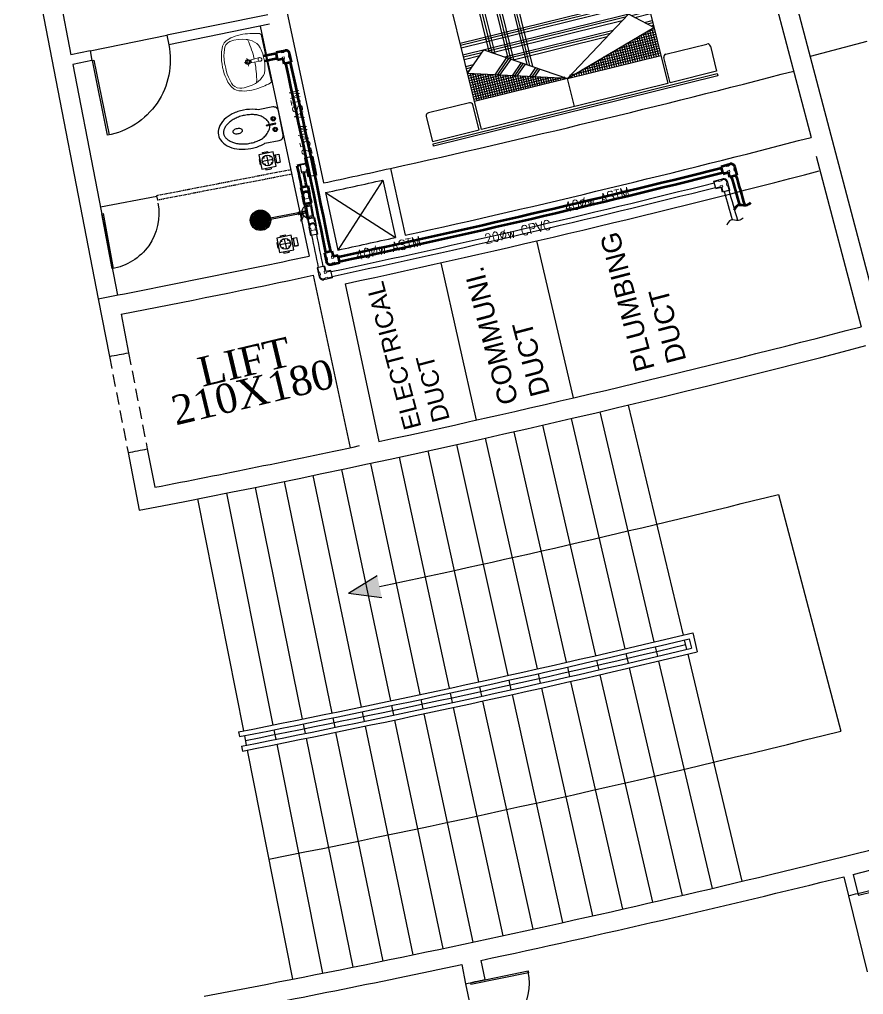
# Model space of a CAD drawing. Header units: metres. Extents: x 159409 to 239023, y 50504 to 95165.
# Drawn here: x 205505 to 206367, y 75786 to 76781 of the extents above; entities that cross this region are included whole.
import ezdxf

# ---------------------------------------------------------------- set-up
doc = ezdxf.new("R2010")
doc.units = ezdxf.units.M
doc.header["$MEASUREMENT"] = 0
doc.linetypes.add('DASHED', pattern=[0.1875, 0.125, -0.0625])
doc.linetypes.add('HIDDEN2', pattern=[0.1875, 0.125, -0.0625])
for name, color, linetype, lineweight in [('_Annotations', 1, 'Continuous', 25), ('RJ- D - TEXT', 7, 'Continuous', 20), ('RJ- DRA- FLOOR TRAP', 8, 'Continuous', 30), ('RJ- DRA-WASTE PIPE', 130, 'Continuous', 30), ('RJ- WS - SOLAR HW', 232, 'Continuous', 30), ('RJ- WS- COLD WATER', 152, 'Continuous', 30), ('RJ- WS- HOT WATER', 12, 'Continuous', 30), ('WS SLD RSHR', 121, 'Continuous', 25)]:
    doc.layers.add(name, color=color, linetype=linetype, lineweight=lineweight)
for name, color, linetype in [('A-FUR', 252, 'Continuous'), ('SANTEH', 7, 'Continuous'), ('TEXT', 3, 'Continuous')]:
    doc.layers.add(name, color=color, linetype=linetype)
doc.styles.add('DIM', font='times.ttf', dxfattribs={"height": 0.3})
doc.styles.add('RJ', font='romans.shx')
doc.styles.add('Standard 360', font='arial.ttf')

# ---------------------------------------------------------------- blocks, each defined once
blk = doc.blocks.new('TRTH')
at = {"color": 42, "ltscale": 8}
for p, q in [((-589.8393, -68.7593), (-589.8393, -67.9795)), ((-589.8193, -68.7593), (-589.8193, -67.9793)), ((-589.8393, -68.7593), (-589.8193, -68.7593)), ((-589.8393, -68.8593), (-589.0393, -68.8593))]:
    blk.add_line(p, q, dxfattribs=at)
blk.add_arc((-589.8193, -68.7593), 0.78, 0, 91.46928, dxfattribs=at)
blk = doc.blocks.new('A$C17E836C2')
for p, q in [((2.525, 2.075), (0.525, 2.075)), ((0.525, 2.075), (0.525, 2.05)), ((0.525, 0.05), (0.525, 2.05)), ((0.8, 0.818), (0.8, 2.05)), ((0.825, 0.802), (0.825, 2.05)), ((0.85, 2.05), (0.85, 0.785)), ((0.975, 0.705), (0.975, 2.05)), ((1, 0.689), (1, 2.05)), ((1.025, 2.05), (1.025, 0.673)), ((1.15, 0.592), (1.15, 2.05)), ((1.175, 0.576), (1.175, 2.05)), ((1.2, 2.05), (1.2, 0.56)), ((2.525, 2.05), (2.525, 2.075)), ((2.525, 2.05), (2.525, 0.05)), ((0.525, 1.95), (0.525, 1.925)), ((2.525, 1.975), (2.525, 1.95)), ((0.525, 0.975), (2.525, 0.975)), ((2.525, 0.95), (0.525, 0.95)), ((0.525, 0.925), (2.525, 0.925)), ((0.525, 0.85), (2.525, 0.85)), ((0.525, 0.65), (0.75, 0.85)), ((0.722, 0.825), (0.525, 0.825)), ((0.75, 0.85), (1.525, 0.35)), ((2.261, 0.825), (0.789, 0.825)), ((2.3, 0.85), (1.525, 0.35)), ((2.525, 0.65), (2.3, 0.85)), ((2.525, 0.825), (2.328, 0.825)), ((0.525, 0.8), (0.694, 0.8)), ((0.525, 0.8), (0.694, 0.8)), ((0.525, 0.725), (0.609, 0.725)), ((0.8, 0.568), (0.963, 0.713)), ((0.828, 0.8), (2.223, 0.8)), ((0.828, 0.8), (2.223, 0.8)), ((0.944, 0.725), (2.106, 0.725)), ((2.356, 0.8), (2.525, 0.8)), ((2.356, 0.8), (2.525, 0.8)), ((2.441, 0.725), (2.525, 0.725)), ((0.581, 0.7), (0.525, 0.7)), ((0.525, 0.675), (0.553, 0.675)), ((1.525, 0.35), (0.525, 0.65)), ((0.525, 0.625), (0.608, 0.625)), ((0.55, 0.642), (0.55, 0.35)), ((0.575, 0.635), (0.575, 0.35)), ((0.6, 0.627), (0.6, 0.35)), ((0.625, 0.62), (0.625, 0.35)), ((0.65, 0.612), (0.65, 0.35)), ((0.824, 0.56), (0.982, 0.7)), ((0.849, 0.553), (1.001, 0.688)), ((0.973, 0.516), (1.097, 0.626)), ((2.068, 0.7), (0.983, 0.7)), ((0.998, 0.508), (1.116, 0.614)), ((1.021, 0.675), (2.029, 0.675)), ((1.525, 0.35), (2.525, 0.65)), ((2.4, 0.612), (2.4, 0.35)), ((2.425, 0.62), (2.425, 0.35)), ((2.525, 0.625), (2.442, 0.625)), ((2.45, 0.627), (2.45, 0.35)), ((2.525, 0.7), (2.469, 0.7)), ((2.475, 0.635), (2.475, 0.35)), ((2.497, 0.675), (2.525, 0.675)), ((2.5, 0.642), (2.5, 0.35)), ((0.525, 0.6), (0.692, 0.6)), ((0.525, 0.575), (0.775, 0.575)), ((0.525, 0.55), (0.858, 0.55)), ((0.525, 0.525), (0.942, 0.525)), ((0.675, 0.605), (0.675, 0.35)), ((0.7, 0.597), (0.7, 0.35)), ((0.725, 0.59), (0.725, 0.35)), ((0.75, 0.582), (0.75, 0.35)), ((0.775, 0.575), (0.775, 0.35)), ((0.8, 0.567), (0.8, 0.35)), ((0.825, 0.56), (0.825, 0.35)), ((0.85, 0.552), (0.85, 0.35)), ((0.875, 0.545), (0.875, 0.35)), ((0.9, 0.537), (0.9, 0.35)), ((0.925, 0.53), (0.925, 0.35)), ((0.95, 0.522), (0.95, 0.35)), ((0.975, 0.515), (0.975, 0.35)), ((1.022, 0.501), (1.135, 0.601)), ((1.146, 0.464), (1.231, 0.539)), ((1.171, 0.456), (1.251, 0.527)), ((1.196, 0.449), (1.27, 0.515)), ((2.075, 0.515), (2.075, 0.35)), ((2.1, 0.522), (2.1, 0.35)), ((2.525, 0.525), (2.108, 0.525)), ((2.125, 0.53), (2.125, 0.35)), ((2.15, 0.537), (2.15, 0.35)), ((2.175, 0.545), (2.175, 0.35)), ((2.525, 0.55), (2.192, 0.55)), ((2.2, 0.552), (2.2, 0.35)), ((2.225, 0.56), (2.225, 0.35)), ((2.25, 0.567), (2.25, 0.35)), ((2.525, 0.575), (2.275, 0.575)), ((2.275, 0.575), (2.275, 0.35)), ((2.3, 0.582), (2.3, 0.35)), ((2.325, 0.59), (2.325, 0.35)), ((2.35, 0.597), (2.35, 0.35)), ((2.525, 0.6), (2.358, 0.6)), ((2.375, 0.605), (2.375, 0.35)), ((0.525, 0.5), (1.025, 0.5)), ((0.525, 0.475), (1.108, 0.475)), ((0.525, 0.45), (1.192, 0.45)), ((0.525, 0.425), (1.275, 0.425)), ((1, 0.507), (1, 0.35)), ((1.025, 0.5), (1.025, 0.35)), ((1.05, 0.492), (1.05, 0.35)), ((1.075, 0.485), (1.075, 0.35)), ((1.1, 0.477), (1.1, 0.35)), ((1.125, 0.47), (1.125, 0.35)), ((1.15, 0.462), (1.15, 0.35)), ((1.175, 0.455), (1.175, 0.35)), ((1.2, 0.447), (1.2, 0.35)), ((1.225, 0.44), (1.225, 0.35)), ((1.25, 0.432), (1.25, 0.35)), ((1.275, 0.425), (1.275, 0.35)), ((1.3, 0.417), (1.3, 0.35)), ((1.325, 0.41), (1.325, 0.35)), ((1.725, 0.41), (1.725, 0.35)), ((1.75, 0.417), (1.75, 0.35)), ((2.525, 0.425), (1.775, 0.425)), ((1.775, 0.425), (1.775, 0.35)), ((1.8, 0.432), (1.8, 0.35)), ((1.825, 0.44), (1.825, 0.35)), ((1.85, 0.447), (1.85, 0.35)), ((2.525, 0.45), (1.858, 0.45)), ((1.875, 0.455), (1.875, 0.35)), ((1.9, 0.462), (1.9, 0.35)), ((1.925, 0.47), (1.925, 0.35)), ((2.525, 0.475), (1.942, 0.475)), ((1.95, 0.477), (1.95, 0.35)), ((1.975, 0.485), (1.975, 0.35)), ((2, 0.492), (2, 0.35)), ((2.525, 0.5), (2.025, 0.5)), ((2.025, 0.5), (2.025, 0.35)), ((2.05, 0.507), (2.05, 0.35)), ((0, 0.32), (0, 0.05)), ((0.47, 0.35), (0.03, 0.35)), ((0.5, 0.05), (0.5, 0.32)), ((0.525, 0.4), (1.358, 0.4)), ((0.525, 0.375), (1.5, 0.375)), ((1.525, 0.35), (0.525, 0.35)), ((1.35, 0.402), (1.35, 0.35)), ((1.375, 0.395), (1.375, 0.35)), ((1.4, 0.387), (1.4, 0.35)), ((1.425, 0.38), (1.425, 0.35)), ((1.45, 0.372), (1.45, 0.35)), ((1.493, 0.36), (1.5, 0.366)), ((1.518, 0.352), (1.519, 0.354)), ((1.525, 0.35), (2.525, 0.35)), ((1.525, 0.05), (1.525, 0.35)), ((2.525, 0.375), (1.55, 0.375)), ((1.6, 0.372), (1.6, 0.35)), ((1.625, 0.38), (1.625, 0.35)), ((1.65, 0.387), (1.65, 0.35)), ((1.675, 0.395), (1.675, 0.35)), ((2.525, 0.4), (1.692, 0.4)), ((1.7, 0.402), (1.7, 0.35)), ((2.55, 0.05), (2.55, 0.32)), ((2.58, 0.35), (3.02, 0.35)), ((3.05, 0.32), (3.05, 0.05)), ((0, 0.05), (0.5, 0.05)), ((0, 0.025), (3.05, 0.025)), ((0, 0), (0, 0.025)), ((2.525, 0.05), (0.525, 0.05)), ((3.05, 0.05), (2.55, 0.05)), ((3.05, 0.025), (3.05, 0)), ((3.05, 0), (0, 0))]:
    blk.add_line(p, q)
for centre, start, end in [((0.03, 0.32), 90, 180), ((0.47, 0.32), 0, 90), ((2.58, 0.32), 90, 180), ((3.02, 0.32), 0, 90)]:
    blk.add_arc(centre, 0.03, start, end)
blk = doc.blocks.new('RYTRTRTRTRT')
at = {"color": 8}
for p, q in [((42.5178, 61.1535), (42.5178, 61.7535)), ((42.5178, 61.7535), (42.5378, 61.7535)), ((42.5378, 61.7535), (42.5378, 61.1535)), ((43.7178, 61.7535), (43.6978, 61.7535)), ((43.6978, 61.7535), (43.6978, 61.1535)), ((43.7178, 61.1535), (43.7178, 61.7535)), ((42.5178, 61.1535), (42.5378, 61.1535)), ((43.7178, 61.1535), (43.6978, 61.1535)), ((42.5178, 61.1035), (43.1178, 61.1035)), ((43.7178, 61.1035), (43.1178, 61.1035))]:
    blk.add_line(p, q, dxfattribs=at)
for centre, start, end in [((42.5278, 61.1634), 359.03707, 90), ((43.7078, 61.1634), 90, 180.96293)]:
    blk.add_arc(centre, 0.5901, start, end, dxfattribs=at)
blk = doc.blocks.new('$@$_rakovina4')
at = {"lineweight": 13}
for p, q in [((-284, -95), (-287, -117)), ((-279, -77), (-284, -95)), ((-274, -56), (-279, -77)), ((-269, -36), (-274, -56)), ((-258, -20), (-269, -36)), ((-258, -20), (0, -20)), ((-20, -89), (-14, -180)), ((258, -20), (0, -20)), ((20, -89), (14, -180)), ((258, -20), (269, -36)), ((269, -36), (274, -56)), ((274, -56), (279, -77)), ((279, -77), (284, -95)), ((284, -95), (287, -117)), ((-297, -185), (-300, -212)), ((-295, -163), (-297, -185)), ((-291, -139), (-295, -163)), ((-287, -117), (-291, -139)), ((-14, -180), (-12, -184)), ((-12, -184), (-9, -185)), ((-9, -185), (-3, -187)), ((-3, -187), (0, -187)), ((0, -221), (0, -182)), ((3, -187), (0, -187)), ((9, -185), (3, -187)), ((12, -184), (9, -185)), ((14, -180), (12, -184)), ((287, -117), (291, -139)), ((291, -139), (295, -163)), ((295, -163), (297, -185)), ((297, -185), (300, -212)), ((-300, -212), (-300, -242)), ((-300, -242), (-299, -269)), ((-299, -269), (-297, -296)), ((-297, -296), (-293, -323)), ((0, -221), (-43, -221)), ((0, -221), (0, -260)), ((0, -221), (43, -221)), ((297, -296), (293, -323)), ((299, -269), (297, -296)), ((300, -242), (299, -269)), ((300, -212), (300, -242)), ((-293, -323), (-288, -345)), ((-288, -345), (-278, -377)), ((-278, -377), (-267, -401)), ((-267, -401), (-252, -423)), ((267, -401), (252, -423)), ((278, -377), (267, -401)), ((288, -345), (278, -377)), ((293, -323), (288, -345)), ((-252, -423), (-222, -447)), ((-222, -447), (-197, -459)), ((-197, -459), (-164, -473)), ((-164, -473), (-127, -481)), ((-127, -481), (-98, -486)), ((-98, -486), (-69, -491)), ((-69, -491), (-36, -493)), ((-36, -493), (0, -495)), ((36, -493), (0, -495)), ((69, -491), (36, -493)), ((98, -486), (69, -491)), ((127, -481), (98, -486)), ((164, -473), (127, -481)), ((197, -459), (164, -473)), ((222, -447), (197, -459)), ((252, -423), (222, -447))]:
    blk.add_line(p, q, dxfattribs=at)
at = {"lineweight": 5}
for p, q in [((-173, -87), (-192, -108)), ((-152, -72), (-173, -87)), ((-122, -62), (-152, -72)), ((-96, -56), (-122, -62)), ((-77, -51), (-96, -56)), ((-53, -48), (-77, -51)), ((-29, -47), (-53, -48)), ((0, -47), (-29, -47)), ((0, -47), (29, -47)), ((29, -47), (53, -48)), ((53, -48), (77, -51)), ((77, -51), (96, -56)), ((96, -56), (122, -62)), ((122, -62), (152, -72)), ((152, -72), (173, -87)), ((173, -87), (192, -108)), ((-239, -189), (-249, -228)), ((-234, -176), (-239, -189)), ((-224, -152), (-234, -176)), ((-206, -168), (-234, -176)), ((-234, -176), (-234, -176)), ((-209, -128), (-224, -152)), ((-192, -108), (-209, -128)), ((-171, -162), (-206, -168)), ((-143, -158), (-171, -162)), ((-117, -155), (-143, -158)), ((-91, -152), (-117, -155)), ((-69, -150), (-91, -152)), ((-34, -148), (-69, -150)), ((-16, -148), (-34, -148)), ((16, -148), (34, -148)), ((34, -148), (69, -150)), ((69, -150), (91, -152)), ((91, -152), (117, -155)), ((117, -155), (143, -158)), ((143, -158), (171, -162)), ((171, -162), (206, -168)), ((192, -108), (209, -128)), ((206, -168), (234, -176)), ((209, -128), (224, -152)), ((224, -152), (234, -176)), ((234, -176), (239, -189)), ((234, -176), (234, -176)), ((239, -189), (249, -228)), ((-256, -272), (-258, -317)), ((-249, -228), (-256, -272)), ((249, -228), (256, -272)), ((256, -272), (258, -317)), ((-258, -317), (-257, -341)), ((-257, -341), (-252, -363)), ((-252, -363), (-243, -387)), ((-243, -387), (-226, -410)), ((-226, -410), (-206, -426)), ((226, -410), (206, -426)), ((243, -387), (226, -410)), ((252, -363), (243, -387)), ((257, -341), (252, -363)), ((258, -317), (257, -341)), ((-206, -426), (-182, -437)), ((-182, -437), (-152, -446)), ((-152, -446), (-116, -455)), ((-116, -455), (-80, -461)), ((-80, -461), (-41, -464)), ((-41, -464), (-14, -464)), ((-14, -464), (0, -464)), ((14, -464), (0, -464)), ((41, -464), (14, -464)), ((80, -461), (41, -464)), ((116, -455), (80, -461)), ((152, -446), (116, -455)), ((182, -437), (152, -446)), ((206, -426), (182, -437))]:
    blk.add_line(p, q, dxfattribs=at)
at = {"lineweight": 13}
blk.add_circle((0, -89), 19.7, dxfattribs=at)
at = {"lineweight": 5}
for radius in [26.2, 18.7]:
    blk.add_circle((0, -221), radius, dxfattribs=at)
blk = doc.blocks.new('K10-45')
for p, q in [((-18.9, 83.4), (-18.9, 177.1)), ((-18.9, 177.1), (-8.9, 177.1)), ((-8.9, 83.4), (-8.9, 177.1)), ((-18.9, 83.4), (-8.9, 83.4))]:
    blk.add_line(p, q)
for points in [[(160.3, 230.4, 0.023928), (169.9, 259.6, 0.067459), (186.1, 379, 0.067459), (169.9, 498.4, 0.079812), (127.5, 591.1, 0.107118), (58, 658.5, 0.139889), (-13.9, 679, 0.139889), (-85.8, 658.5, 0.107118), (-155.3, 591.1, 0.079812), (-197.7, 498.4, 0.067459), (-213.9, 379, 0.067459), (-197.7, 259.6, 0.023928), (-188.1, 230.4), (-188.1, 80.2, 0.414214), (-138.1, 30.2), (110.3, 30.2, 0.414214), (160.3, 80.2)], [(-39.4, 478.5, 0.052061), (-37.3, 458.3, 0.065919), (-32, 443.1, 0.104629), (-22.6, 431.5, 0.172287), (-13.9, 428.4, 0.172287), (-5.2, 431.5, 0.104629), (4.1, 443.1, 0.065919), (9.5, 458.3, 0.052061), (11.6, 478.5, 0.052061), (9.5, 498.7, 0.065919), (4.1, 513.9, 0.104629), (-5.2, 525.5, 0.172287), (-13.9, 528.6, 0.172287), (-22.6, 525.5, 0.104629), (-32, 513.9, 0.065919), (-37.3, 498.7, 0.052061)]]:
    blk.add_lwpolyline(points, format="xyb", close=True)
blk.add_lwpolyline([(-3.9, 147), (-1.4, 147.2), (10.9, 150.3), (23, 155.1), (34.7, 161.4), (45.9, 168.8), (56.5, 177.2), (66.3, 186.2), (75.2, 195.5), (83.2, 205), (90.3, 214.7), (96.5, 224.5), (102, 234.5), (106.9, 244.7), (111.1, 255.3), (114.8, 266.2), (118.1, 277.6), (121.1, 289.3), (123.7, 301.4), (126, 313.8), (127.9, 326.5), (129.3, 339.5), (130.4, 352.6), (131.1, 365.8), (131.3, 379), (131.1, 392.2), (130.4, 405.4), (129.3, 418.5), (127.9, 431.4), (126, 444.2), (123.7, 456.6), (121.1, 468.7), (118.1, 480.4), (114.8, 491.7), (111.2, 502.6), (107.3, 513.1), (103, 523.1), (98.4, 532.7), (93.5, 541.9), (88.3, 550.7), (82.8, 559.1), (77.1, 567.1), (71, 574.6), (64.9, 581.7), (58.5, 588.3), (52.1, 594.4), (45.7, 600), (39.3, 605), (33, 609.4), (26.9, 613.2), (20.8, 616.4), (14.9, 619), (9, 621.1), (3.2, 622.7), (-2.5, 623.8), (-8.2, 624.5), (-13.9, 624.7), (-19.6, 624.5), (-25.3, 623.8), (-31, 622.7), (-36.8, 621.1), (-42.7, 619), (-48.6, 616.4), (-54.7, 613.2), (-60.9, 609.4), (-67.2, 605), (-73.5, 600), (-80, 594.4), (-86.4, 588.3), (-92.7, 581.7), (-98.9, 574.6), (-104.9, 567.1), (-110.6, 559.1), (-116.1, 550.7), (-121.3, 541.9), (-126.2, 532.7), (-130.8, 523.1), (-135.1, 513.1), (-139, 502.6), (-142.7, 491.7), (-146, 480.4), (-148.9, 468.7), (-151.5, 456.6), (-153.8, 444.2), (-155.7, 431.4), (-157.2, 418.5), (-158.2, 405.4), (-158.9, 392.2), (-159.1, 379), (-158.9, 365.8), (-158.2, 352.6), (-157.2, 339.5), (-155.7, 326.5), (-153.8, 313.8), (-151.5, 301.4), (-148.9, 289.3), (-146, 277.6), (-142.6, 266.2), (-138.9, 255.3), (-134.7, 244.7), (-129.8, 234.5), (-124.4, 224.5), (-118.1, 214.7), (-111, 205), (-103.1, 195.5), (-94.1, 186.2), (-84.3, 177.2), (-73.7, 168.8), (-62.5, 161.4), (-50.8, 155.1), (-38.7, 150.3), (-26.4, 147.2), (-23.9, 147)])
for centre, radius in [((-69.2, 98.1), 22.4), ((-69.2, 98.1), 12.4), ((41.4, 98.1), 22.4), ((41.4, 98.1), 12.4)]:
    blk.add_circle(centre, radius)
blk = doc.blocks.new('Floor trap-3')
at = {"layer": 'RJ- DRA- FLOOR TRAP', "color": 8, "lineweight": 0}
for p, q in [((-3.75, 9.09), (-3.75, 12.5)), ((3.75, 9.09), (3.75, 12.5)), ((-7.5, 1.83), (-9, 1.83)), ((-3.75, 9.09), (3.75, 9.09)), ((-3.75, 9.09), (-3.41, 8.75)), ((-3.41, 8.75), (3.41, 8.75)), ((-3.41, 8.75), (-3.41, 7.5)), ((3.75, 9.09), (3.41, 8.75)), ((3.41, 8.75), (3.41, 7.5)), ((7.5, 1.83), (9, 1.83)), ((-7.5, -3.17), (-9, -3.17)), ((-2.5, -7.5), (-2.5, -8.32)), ((2.5, -7.5), (2.5, -8.32)), ((7.5, -3.17), (9, -3.17))]:
    blk.add_line(p, q, dxfattribs=at)
at = {"layer": 'RJ- DRA- FLOOR TRAP', "color": 11, "lineweight": 30}
for p, q in [((-3.64, 0), (3.64, 0)), ((0, 3.64), (0, -3.64))]:
    blk.add_line(p, q, dxfattribs=at)
at = {"layer": 'RJ- DRA- FLOOR TRAP', "color": 126, "lineweight": 30}
blk.add_lwpolyline([(7.5, -7.5), (7.5, 7.5), (-7.5, 7.5), (-7.5, -7.5)], close=True, dxfattribs=at)
blk.add_circle((0, 0), 5.5, dxfattribs=at)
at = {"layer": 'RJ- DRA- FLOOR TRAP', "lineweight": 30, "extrusion": (0, 0, -1)}
for centre, major_axis, start_param, end_param in [((-4.55, 0), (-0.165, 0.165), 3.141593, 9.424778), ((-3.22, 3.22), (0.165, 0.165), 4.712389, 10.995574), ((0, 4.55), (-0.165, 0.165), 3.141593, 9.424778), ((3.22, 3.22), (-0.165, 0.165), 3.141593, 9.424778), ((4.55, 0), (0.165, 0.165), 4.712389, 10.995574)]:
    blk.add_ellipse(centre, major_axis=major_axis, ratio=1, start_param=start_param, end_param=end_param, dxfattribs=at)
at = {"layer": 'RJ- DRA- FLOOR TRAP', "lineweight": 30}
for centre, major_axis, start_param, end_param in [((-3.22, -3.22), (0.165, -0.165), 4.712389, 10.995574), ((0, -4.55), (-0.165, -0.165), 3.141593, 9.424778), ((3.22, -3.22), (-0.165, -0.165), 3.141593, 9.424778)]:
    blk.add_ellipse(centre, major_axis=major_axis, ratio=1, start_param=start_param, end_param=end_param, dxfattribs=at)
at = {"layer": 'RJ- DRA-WASTE PIPE', "lineweight": 30}
for p, q in [((-4.09, 9.09), (-4.09, 12.5)), ((-4.09, 12.5), (4.09, 12.5)), ((4.09, 9.09), (4.09, 12.5)), ((-7.5, 2.05), (-9, 2.05)), ((-9, -3.4), (-9, 2.05)), ((-4.09, 9.09), (-3.75, 8.75)), ((-3.75, 8.75), (-3.75, 7.5)), ((4.09, 9.09), (3.75, 8.75)), ((3.75, 8.75), (3.75, 7.5)), ((7.5, 2.05), (9, 2.05)), ((9, -3.4), (9, 2.05)), ((-7.5, -3.4), (-9, -3.4)), ((-2.73, -7.5), (-2.73, -8.32)), ((-2.73, -8.32), (2.73, -8.32)), ((2.73, -7.5), (2.73, -8.32)), ((7.5, -3.4), (9, -3.4))]:
    blk.add_line(p, q, dxfattribs=at)
blk = doc.blocks.new('A$C4421056C')
at = {"layer": 'WS SLD RSHR', "color": 63}
for p, q in [((46.44, 11.76), (55.57, 22.55)), ((66.36, 13.42), (55.57, 22.55)), ((8.07, 9.77), (17.04, 10.51)), ((46.13, 12.49), (8.11, 9.31)), ((46.25, 10.99), (8.23, 7.82)), ((16.06, 9.22), (15.99, 10.16)), ((17.36, 10.28), (17.44, 9.34)), ((46.58, 10.08), (46.3, 13.44)), ((46.44, 11.76), (57.23, 2.63)), ((66.36, 13.42), (57.23, 2.63)), ((17.24, 8.11), (8.27, 7.37)), ((16.14, 8.29), (16.06, 9.22)), ((17.44, 9.34), (17.52, 8.4))]:
    blk.add_line(p, q, dxfattribs=at)
at = {"layer": 'WS SLD RSHR', "color": 8}
for p, q in [((2.28, 14.42), (7.65, 14.86)), ((3.33, 1.82), (2.28, 14.42)), ((3.36, 13.5), (7.16, 13.82)), ((4.24, 2.9), (3.36, 13.5)), ((7.16, 13.82), (8.05, 3.22)), ((7.65, 14.86), (8.7, 2.27)), ((8.7, 2.27), (3.33, 1.82)), ((8.05, 3.22), (4.24, 2.9))]:
    blk.add_line(p, q, dxfattribs=at)
at = {"layer": 'WS SLD RSHR', "color": 3}
for p, q in [((9.31, 15.57), (7.46, 17.13)), ((7.46, 17.13), (8.89, 0)), ((10.45, 1.84), (9.31, 15.57)), ((12.4, 11.96), (14.82, 17.36)), ((13.46, 8.4), (15.58, 17.02)), ((10.45, 1.84), (8.89, 0))]:
    blk.add_line(p, q, dxfattribs=at)
at = {"layer": 'WS SLD RSHR', "color": 63}
for centre, radius in [((56.4, 12.59), 10.45), ((56.4, 12.59), 10), ((16.79, 9.28), 0.793), ((16.79, 9.28), 0.693)]:
    blk.add_circle(centre, radius, dxfattribs=at)
at = {"layer": 'WS SLD RSHR', "color": 117}
for centre in [(51.32, 20.22), (52.64, 20.16), (53.7, 21.41), (54.55, 20.65), (55.67, 21.33), (55.77, 20.16), (56.9, 20.85), (56.99, 19.68), (57.61, 21.74), (58.86, 20.68), (60.11, 19.62), (60.15, 20.96), (61.43, 19.88), (47.19, 11.8), (47.34, 13.9), (47.69, 9.8), (48.08, 16.4), (48.08, 13.05), (48.18, 11.88), (48.28, 10.71), (48.4, 15.15), (49.16, 17.67), (49.21, 13.73), (49.31, 12.56), (49.4, 11.39), (49.46, 16.4), (49.5, 10.22), (50.24, 18.95), (50.24, 15.59), (50.33, 14.42), (50.43, 13.25), (50.52, 17.66), (50.53, 12.08), (50.63, 10.91), (50.72, 9.74), (51.36, 16.26), (51.46, 15.09), (51.56, 13.93), (51.58, 18.91), (51.66, 12.76), (51.75, 11.59), (51.85, 10.42), (52.39, 18.12), (52.49, 16.95), (52.59, 15.78), (52.68, 14.61), (52.78, 13.44), (52.88, 12.28), (52.98, 11.11), (53.07, 9.94), (53.52, 18.8), (53.62, 17.63), (53.71, 16.46), (53.81, 15.29), (53.91, 14.12), (54.01, 12.95), (54.1, 11.78), (54.2, 10.61), (54.64, 19.49), (54.74, 18.32), (54.84, 17.15), (54.94, 15.98), (55.03, 14.81), (55.13, 13.64), (55.23, 12.47), (55.33, 11.3), (55.42, 10.13), (55.87, 18.99), (55.97, 17.82), (56.06, 16.66), (56.16, 15.49), (56.26, 14.32), (56.36, 13.15), (56.45, 11.98), (56.55, 10.81), (56.65, 9.64), (57.09, 18.51), (57.19, 17.34), (57.29, 16.17), (57.38, 15.01), (57.48, 13.84), (57.58, 12.67), (57.68, 11.5), (57.77, 10.33), (58.22, 19.19), (58.32, 18.02), (58.41, 16.85), (58.51, 15.68), (58.61, 14.51), (58.71, 13.34), (58.8, 12.18), (58.9, 11.01), (59, 9.84), (59.44, 18.71), (59.54, 17.54), (59.64, 16.37), (59.73, 15.2), (59.83, 14.03), (59.93, 12.86), (60.03, 11.69), (60.12, 10.53), (60.76, 17.05), (60.86, 15.88), (60.96, 14.71), (61.06, 13.54), (61.15, 12.37), (61.25, 11.2), (61.35, 10.03), (61.36, 18.56), (61.99, 16.57), (62.08, 15.4), (62.18, 14.23), (62.28, 13.06), (62.38, 11.89), (62.47, 10.72), (62.61, 17.5), (62.7, 18.8), (63.31, 14.91), (63.41, 13.74), (63.5, 12.57), (63.6, 11.4), (63.87, 16.44), (63.98, 17.72), (64.4, 10.03), (64.53, 14.42), (64.63, 13.26), (64.73, 12.09), (65.12, 15.38), (65.46, 11.28), (65.62, 13.34), (48.83, 7.46), (48.94, 8.74), (50.1, 6.38), (50.19, 7.68), (50.82, 8.57), (51.38, 5.3), (51.44, 6.62), (51.95, 9.25), (52.05, 8.08), (52.65, 4.22), (52.69, 5.56), (53.17, 8.77), (53.27, 7.6), (53.37, 6.43), (53.94, 4.5), (54.3, 9.45), (54.4, 8.28), (54.49, 7.11), (54.59, 5.94), (55.2, 3.44), (55.52, 8.96), (55.62, 7.8), (55.72, 6.63), (55.81, 5.46), (55.91, 4.29), (56.75, 8.47), (56.84, 7.3), (56.94, 6.13), (57.04, 4.97), (57.14, 3.8), (57.87, 9.16), (57.97, 7.99), (58.07, 6.82), (58.16, 5.65), (58.26, 4.48), (59.1, 8.67), (59.11, 3.77), (59.19, 7.5), (59.29, 6.33), (60.17, 5.02), (60.22, 9.36), (60.32, 8.19), (60.42, 7.02), (61.23, 6.27), (61.45, 8.86), (61.49, 4.96), (62.28, 7.52), (62.57, 6.23), (62.57, 9.55), (63.34, 8.78), (63.64, 7.51), (64.72, 8.78)]:
    blk.add_circle(centre, 0.334, dxfattribs=at)
at = {"layer": 'WS SLD RSHR', "color": 3}
for centre, radius, start, end in [((7.22, 8.49), 6.24, 300.1215, 69.41652), ((15.26, 17.1), 0.515, 80.55277, 149.66411), ((15.09, 17.17), 0.515, 343.6511, 59.54135)]:
    blk.add_arc(centre, radius, start, end, dxfattribs=at)
at = {"layer": 'WS SLD RSHR', "color": 63}
for centre, start, end in [((16.23, 10.2), 82.23177, 189.57181), ((17.11, 10.28), 359.96621, 107.30625), ((16.39, 8.29), 179.96621, 287.30625), ((17.27, 8.36), 262.23177, 9.57181)]:
    blk.add_arc(centre, 0.248, start, end, dxfattribs=at)
blk = doc.blocks.new('A$C0C4120B1')
at = {"color": 8, "linetype": 'Continuous', "lineweight": 5}
for p, q in [((7.01, 13.28), (5.28, 12.82)), ((11.91, 15.4), (7.67, 14.28)), ((8.15, 8.95), (6.59, 8.54)), ((13.46, 9.51), (9.22, 8.39))]:
    blk.add_line(p, q, dxfattribs=at)
for centre, radius, start, end in [((3.85, 10.13), 3.05, 62.05377, 237.38962), ((7.9, 13.42), 0.896, 104.72169, 194.72169), ((8.99, 9.26), 0.896, 194.72169, 284.72169)]:
    blk.add_arc(centre, radius, start, end, dxfattribs=at)
at = {"layer": 'RJ- WS - SOLAR HW', "color": 8, "linetype": 'Continuous', "lineweight": 5}
for p, q in [((3.31, 0.2), (2.2, 4.45)), ((2.75, 5.52), (2.21, 7.57)), ((7.08, 6.66), (6.59, 8.54)), ((9.2, 1.75), (8.09, 6))]:
    blk.add_line(p, q, dxfattribs=at)
for centre, start, end in [((3.06, 4.68), 110.46086, 194.72169), ((7.22, 5.77), 14.72169, 98.98252)]:
    blk.add_arc(centre, 0.896, start, end, dxfattribs=at)
at = {"layer": 'RJ- WS- COLD WATER', "lineweight": 60}
for p, q in [((11.71, 16.18), (2.87, 13.86)), ((11.71, 16.18), (13.67, 8.73)), ((2.53, 0), (0.13, 9.15)), ((9.98, 1.96), (2.53, 0)), ((13.67, 8.73), (8.56, 7.39)), ((9.98, 1.96), (8.56, 7.39))]:
    blk.add_line(p, q, dxfattribs=at)
blk.add_arc((3.85, 10.13), 3.85, 104.72169, 194.72169, dxfattribs=at)
blk = doc.blocks.new('806-010DN')
at = {"color": 0, "linetype": 'Continuous'}
for p, q in [((51, 21.5), (0, 21.5)), ((51, 21.5), (51, -21.5)), ((51, -21.5), (0, -21.5))]:
    blk.add_line(p, q, dxfattribs=at)
at = {"color": 8, "linetype": 'Continuous', "lineweight": 5}
for p, q in [((21.5, 12.5), (11.5, 12.5)), ((21.5, 12), (21.5, -12)), ((51, 17), (26.5, 17)), ((21.5, -12.5), (11.5, -12.5)), ((51, -17), (26.5, -17))]:
    blk.add_line(p, q, dxfattribs=at)
at = {"color": 0, "linetype": 'Continuous'}
blk.add_arc((0, 0), 21.5, 90, 270, dxfattribs=at)
at = {"color": 8, "linetype": 'Continuous', "lineweight": 5}
for centre, radius, start, end in [((0, 0), 17, 47.33207, 312.66793), ((26.5, 12), 5, 90, 180), ((26.5, -12), 5, 180, 270)]:
    blk.add_arc(centre, radius, start, end, dxfattribs=at)
blk = doc.blocks.new('A$C12DB153C')
at = {"linetype": 'Continuous', "ltscale": 10}
for p, q in [((-2.78, 0.53), (-0.73, 0.53)), ((-2.78, -1.99), (-2.78, 0.53)), ((1.26, 2.08), (-1.26, 2.08)), ((-1.26, 2.08), (-1.26, 0.53)), ((0.73, 0.53), (2.8, 0.53)), ((1.26, 2.08), (1.26, 0.53)), ((2.8, -1.99), (2.8, 0.53)), ((-2.78, -1.99), (-0.62, -1.99)), ((0.62, -1.99), (2.8, -1.99))]:
    blk.add_line(p, q, dxfattribs=at)
at = {"color": 8, "linetype": 'Continuous', "lineweight": 0}
for p, q in [((-2.78, 0.26), (-1.19, 0.26)), ((-1, 2.08), (-1, 0.53)), ((0.93, 0), (-0.9, 0)), ((1, 2.08), (1, 0.53)), ((2.8, 0.26), (1.22, 0.26)), ((-2.78, -1.73), (-1.19, -1.73)), ((-0.9, -1.47), (0.93, -1.47)), ((2.8, -1.73), (1.22, -1.73))]:
    blk.add_line(p, q, dxfattribs=at)
for centre, start, end in [((-1.19, -0.03), 5.7392, 90), ((1.22, -0.03), 90, 174.2608), ((-1.19, -1.44), 270, 354.2608), ((1.22, -1.44), 185.7392, 270)]:
    blk.add_arc(centre, 0.293, start, end, dxfattribs=at)
at = {"linetype": 'Continuous', "ltscale": 10, "extrusion": (0, 0, -1)}
for centre, start_param, end_param in [((0, 1.55), 3.309118, 4.544863), ((0, -0.9), 2.9928, 4.847677)]:
    blk.add_ellipse(centre, major_axis=(-0.891, 0.891), ratio=1, start_param=start_param, end_param=end_param, dxfattribs=at)

msp = doc.modelspace()

# ---------------------------------------------------------------- hatches: boundary and pattern name
at = {"ltscale": 10}
h = msp.add_hatch(color=2, dxfattribs=at)
h.dxf.hatch_style = 1
h.paths.add_polyline_path([(205874.744, 76191.065), (205840.813, 76195.623), (205869.966, 76213.575)])

# ---------------------------------------------------------------- linework, layer by layer
at = {"color": 0, "ltscale": 10}
for p, q in [((205490.013, 76987.042, 0.842), (205585.189, 76496.183, 0.842)), ((205513.458, 76971.196, 0.842), (205557.239, 76745.402, 0.842)), ((205773.55, 76809.849, 0.842), (205815.214, 76614.432, 0.842)), ((205758.212, 76786.316, 0.842), (205655.233, 76765.352, 0.842)), ((205760.207, 76776.517, 0.842), (205657.137, 76755.534, 0.842)), ((205750.545, 76774.461, 0.842), (205800.591, 76539.728, 0.842)), ((205655.233, 76765.352, 0.842), (205657.137, 76755.534, 0.842)), ((206370.01, 76758.805, 1.263), (206311.988, 76743.524, 1.263)), ((205576.837, 76749.392, 0.842), (205557.147, 76745.383, 0.842)), ((205576.837, 76749.392, 0.842), (205578.741, 76739.574, 0.842)), ((205578.741, 76739.574, 0.842), (205559.142, 76735.584, 0.842)), ((205559.142, 76735.584, 0.842), (205604.827, 76499.973, 0.842)), ((205883.534, 76629.348, 0.842), (205898.617, 76560.988, 0.842)), ((205875.924, 76617.424, 0.842), (205829.81, 76545.971, 0.842)), ((205875.924, 76617.424, 0.842), (205888.852, 76558.834, 0.842)), ((205817.299, 76604.652, 0.842), (205829.81, 76545.971, 0.842)), ((205817.299, 76604.652, 0.842), (205888.852, 76558.834, 0.842)), ((206032.646, 76555.27, 0.842), (206070.106, 76394.91, 0.842)), ((205935.037, 76532.921, 0.842), (205971.079, 76372.238, 0.842)), ((205804.761, 76520.167, 0.842), (205842.295, 76344.12, 0.842)), ((205837.176, 76511.423, 0.842), (205871.513, 76350.367, 0.842)), ((205585.189, 76496.183, 0.842), (205596.61, 76437.28, 0.842)), ((205608.634, 76480.338, 0.842), (205616.248, 76441.07, 0.842)), ((205615.645, 76339.108, 0.842), (205627.066, 76280.205, 0.842)), ((205635.283, 76342.898, 0.842), (205642.897, 76303.629, 0.842)), ((206279.669, 76296.413, 1.263), (206343.344, 76054.639, 1.263)), ((205840.813, 76195.623, 0.842), (205869.966, 76213.575, 0.842)), ((205840.813, 76195.623, 0.842), (205874.744, 76191.065, 0.842)), ((206192.159, 76155.061, 0.842), (206196.798, 76135.607, 0.842)), ((206188.456, 76149.035, 0.842), (206190.775, 76139.307, 0.842)), ((206346.291, 75905.948, 1.263), (206351.111, 75886.537, 1.264)), ((206355.997, 75908.354, 1.263), (206360.817, 75888.943, 1.264)), ((205956.33, 75816.299, 1.263), (205960.324, 75796.702, 1.264)), ((205975.891, 75820.472, 1.263), (205979.885, 75800.875, 1.264))]:
    msp.add_line(p, q, dxfattribs=at)
at = {"color": 0, "ltscale": 8}
for p, q in [((206264.642, 76844.784, 1.263), (206313.032, 76661.049, 1.263)), ((206283.983, 76849.878, 1.263), (206704.215, 75254.27, 1.263)), ((206318.126, 76641.708, 1.263), (206363.969, 76467.644, 1.263)), ((206126.384, 76387.643, 1.263), (206182.403, 76152.73, 1.272)), ((206067.985, 76373.878, 1.263), (206122.78, 76138.676, 1.272)), ((206097.193, 76380.723, 1.263), (206152.6, 76145.664, 1.272)), ((206038.758, 76367.109, 1.263), (206092.941, 76131.766, 1.272)), ((205980.251, 76353.799, 1.263), (206033.208, 76118.177, 1.272)), ((206009.514, 76360.416, 1.263), (206063.084, 76124.932, 1.272)), ((205950.971, 76347.258, 1.263), (206003.314, 76111.499, 1.272)), ((205892.356, 76334.405, 1.263), (205943.472, 76098.376, 1.272)), ((205921.672, 76340.793, 1.263), (205973.402, 76104.899, 1.272)), ((205863.022, 76328.092, 1.263), (205913.523, 76091.931, 1.272)), ((205804.3, 76315.694, 1.263), (205853.571, 76079.274, 1.272)), ((205833.67, 76321.855, 1.263), (205883.557, 76085.564, 1.272)), ((205774.912, 76309.609, 1.263), (205823.568, 76073.062, 1.272)), ((205716.083, 76297.668, 1.263), (205763.506, 76060.87, 1.272)), ((205745.506, 76303.601, 1.263), (205793.546, 76066.927, 1.272)), ((205686.641, 76291.812, 1.263), (205733.447, 76054.891, 1.272)), ((206183.562, 76147.867, 1.272), (206185.882, 76138.139, 1.273)), ((206153.747, 76140.798, 1.272), (206156.042, 76131.065, 1.273)), ((206094.063, 76126.893, 1.272), (206096.306, 76117.148, 1.273)), ((206123.914, 76133.807, 1.272), (206126.183, 76124.067, 1.273)), ((206157.189, 76126.198, 1.273), (206211.907, 75894.06, 1.281)), ((206187.042, 76133.276, 1.273), (206242.364, 75901.281, 1.281)), ((206064.193, 76120.057, 1.272), (206066.411, 76110.306, 1.273)), ((206127.318, 76119.198, 1.273), (206181.432, 75886.918, 1.281)), ((206004.398, 76106.618, 1.272), (206006.566, 76096.856, 1.272)), ((206034.305, 76113.299, 1.272), (206036.497, 76103.542, 1.273)), ((206067.52, 76105.431, 1.273), (206120.425, 75872.872, 1.281)), ((206097.428, 76112.275, 1.273), (206150.938, 75879.856, 1.281)), ((205974.473, 76100.015, 1.272), (205976.615, 76090.247, 1.272)), ((206037.594, 76098.664, 1.273), (206089.893, 75865.969, 1.281)), ((205914.569, 76087.042, 1.272), (205916.66, 76077.263, 1.272)), ((205944.53, 76093.489, 1.272), (205946.647, 76083.716, 1.272)), ((205977.686, 76085.363, 1.273), (206028.774, 75852.399, 1.281)), ((206007.649, 76091.975, 1.273), (206059.343, 75859.144, 1.281)), ((205884.589, 76080.671, 1.272), (205886.655, 76070.887, 1.272)), ((205947.705, 76078.829, 1.273), (205998.186, 75845.733, 1.281)), ((205824.575, 76068.164, 1.272), (205826.59, 76058.369, 1.272)), ((205854.591, 76074.379, 1.272), (205856.632, 76064.589, 1.272)), ((205887.688, 76065.995, 1.273), (205936.955, 75832.639, 1.281)), ((205917.706, 76072.373, 1.273), (205967.58, 75839.146, 1.281)), ((205764.488, 76055.968, 1.272), (205766.451, 76046.162, 1.272)), ((205794.541, 76062.027, 1.272), (205796.53, 76052.227, 1.272)), ((205857.652, 76059.694, 1.273), (205906.311, 75826.211, 1.281)), ((205728.542, 76053.923, 1.272), (205729.511, 76049.018, 1.272)), ((205728.542, 76053.923, 1.272), (205729.511, 76049.018, 1.272)), ((205734.416, 76049.986, 1.272), (205736.355, 76040.176, 1.272)), ((205797.524, 76047.327, 1.272), (205844.967, 75813.593, 1.281)), ((205827.597, 76053.472, 1.273), (205875.648, 75819.862, 1.281)), ((205731.449, 76039.208, 1.272), (205732.418, 76034.302, 1.272)), ((205737.324, 76035.271, 1.272), (205783.549, 75801.293, 1.281)), ((205767.433, 76041.26, 1.272), (205814.267, 75807.403, 1.281))]:
    msp.add_line(p, q, dxfattribs=at)
at = {"color": 8, "linetype": 'DASHED', "ltscale": 10}
for p, q in [((205781.787, 76627.924, 0.842), (205644.757, 76601.355, 0.842)), ((205782.748, 76623.419, 0.842), (205645.633, 76596.833, 0.842))]:
    msp.add_line(p, q, dxfattribs=at)
at = {"color": 8, "linetype": 'Continuous', "lineweight": 5}
for p, q in [((206227.095, 76611.792, 0.824), (206226.623, 76613.521, 0.824)), ((206223.386, 76605.306, 0.824), (206222.231, 76609.541, 0.824)), ((206222.774, 76610.613, 0.824), (206222.348, 76612.173, 0.824)), ((206229.263, 76606.91, 0.824), (206228.107, 76611.144, 0.824)), ((205796.434, 76593.011, 0.824), (205795.596, 76597.044, 0.824)), ((205796.166, 76598.017, 0.824), (205795.824, 76599.663, 0.824)), ((205800.199, 76598.859, 0.824), (205796.248, 76598.038, 0.824)), ((205800.282, 76598.872, 0.824), (205799.94, 76600.518, 0.824)), ((205802.031, 76594.173, 0.824), (205801.193, 76598.207, 0.824)), ((205822.846, 76524.431, 0.842), (205818.564, 76523.467, 0.842)), ((205817.871, 76522.485, 0.842), (205816.294, 76522.13, 0.842)), ((205818.855, 76518.115, 0.842), (205817.107, 76517.722, 0.842)), ((205824.184, 76518.488, 0.842), (205819.902, 76517.524, 0.842))]:
    msp.add_line(p, q, dxfattribs=at)
at = {"color": 8, "ltscale": 10}
msp.add_line((205644.757, 76601.355, 0.842), (205645.633, 76596.833, 0.842), dxfattribs=at)
at = {"color": 0, "linetype": 'HIDDEN2', "ltscale": 100}
for p, q in [((205596.613, 76437.263, 0.842), (205615.648, 76339.091, 0.842)), ((205616.248, 76441.07, 0.842), (205635.283, 76342.898, 0.842))]:
    msp.add_line(p, q, dxfattribs=at)
at = {"color": 0, "ltscale": 10}
for centre, radius, start, end in [((203452.237, 87601.708, 0.842), 11238.5, 282.4939424, 284.6537697), ((203452.237, 87601.708, 0.842), 11308.5, 282.4936269, 284.6537697), ((203452.237, 87601.708, 0.842), 11238.5, 282.1374298, 282.4939424), ((203455.433, 87586.72, 0.842), 11328.5, 282.1366197, 284.6539481), ((203452.237, 87601.708, 0.842), 11248.5, 282.1373391, 282.4429607), ((203452.237, 87601.708, 0.842), 11308.5, 282.1367986, 282.4429607), ((203452.237, 87601.708, 0.842), 11308.5, 280.8719631, 281.9854166), ((203452.237, 87601.708, 0.842), 11328.5, 280.9732954, 281.985505), ((203452.237, 87601.708, 0.842), 11508.5, 282.1350376, 284.6555259), ((203452.237, 87601.708, 0.842), 11528.5, 280.8738969, 284.6556982), ((203452.237, 87601.708, 0.842), 11368.5, 280.8724979, 280.9732954), ((203452.237, 87601.708, 0.842), 11508.5, 280.9732954, 282.0354663), ((203452.237, 87601.708, 0.842), 11468.5, 280.8729393, 280.9732954), ((203452.237, 87601.708, 0.842), 11653.5, 281.9860703, 284.0415292), ((203452.237, 87601.708, 0.842), 11903.5, 281.1755473, 284.0565108), ((203452.237, 87601.708, 0.842), 12028.5, 280.7374967, 284.6592016), ((203452.237, 87601.708, 0.842), 12048.5, 283.9459186, 284.6593603), ((203452.237, 87601.708, 0.842), 12048.5, 282.090586, 283.8983643), ((203452.237, 87601.708, 0.842), 12068.5, 283.8983643, 283.9459187), ((203452.237, 87601.708, 0.842), 12048.5, 280.7369021, 281.9954735), ((203452.074, 87601.675, 1.266), 12068.5, 281.9954735, 282.0904284)]:
    msp.add_arc(centre, radius, start, end, dxfattribs=at)
at = {"color": 8, "linetype": 'Continuous', "lineweight": 5}
for centre, radius, start, end in [((206223.919, 76614.923, 0.824), 3.046, 332.596363, 147.932214), ((205797.488, 76601.988, 0.824), 2.858, 329.068297, 234.404148), ((206223.095, 76609.776, 0.824), 0.896, 105.264289, 195.264289), ((206227.243, 76610.908, 0.824), 0.896, 15.264289, 105.264289), ((205796.419, 76597.215, 0.824), 0.841, 101.736223, 191.736223), ((205800.37, 76598.036, 0.824), 0.841, 11.736223, 101.736223), ((205818.76, 76522.593, 0.842), 0.896, 102.688202, 192.688202), ((205814.601, 76519.453, 0.842), 3.046, 150.020276, 325.356127), ((205819.705, 76518.398, 0.842), 0.896, 192.688202, 282.688202)]:
    msp.add_arc(centre, radius, start, end, dxfattribs=at)
at = {"color": 0, "ltscale": 8}
for radius, start, end in [(11770, 281.1512075, 283.4613045), (11775, 281.1512179, 283.4369544), (11785, 281.1512385, 283.4369338), (11790, 281.1512488, 283.461222), (11780, 281.1755473, 283.412625)]:
    msp.add_arc((203452.237, 87601.708, 0.842), radius, start, end, dxfattribs=at)
at = {"layer": 'RJ- WS - SOLAR HW', "color": 8, "linetype": 'Continuous', "lineweight": 5}
for p, q in [((206213.987, 76615.369, 0.824), (206218.221, 76616.525, 0.824)), ((206219.293, 76615.982, 0.824), (206221.338, 76616.54, 0.824)), ((206215.59, 76609.493, 0.824), (206219.825, 76610.648, 0.824)), ((206220.473, 76611.661, 0.824), (206222.348, 76612.173, 0.824)), ((205809.551, 76528.017, 0.842), (205810.515, 76523.735, 0.842)), ((205811.497, 76523.042, 0.842), (205811.963, 76520.975, 0.842)), ((205815.493, 76529.355, 0.842), (205816.458, 76525.073, 0.842)), ((205815.867, 76524.026, 0.842), (205816.294, 76522.13, 0.842))]:
    msp.add_line(p, q, dxfattribs=at)
for centre, start, end in [((206218.457, 76615.661, 0.824), 21.003459, 105.264289), ((206219.589, 76611.512, 0.824), 285.264289, 9.525118), ((205811.389, 76523.932, 0.842), 192.688202, 276.949031), ((205815.584, 76524.876, 0.842), 288.427372, 12.688202)]:
    msp.add_arc(centre, 0.896, start, end, dxfattribs=at)
at = {"layer": 'RJ- WS- COLD WATER', "lineweight": 60}
for p, q in [((205767.048, 76746.747, 0.824), (205753.721, 76744.034, 0.824)), ((205768.103, 76741.507, 0.824), (205754.833, 76738.805, 0.824)), ((205791.504, 76632.703, 0.824), (205788.453, 76632.053, 0.824)), ((205792.125, 76609.964, 0.824), (205799.23, 76611.44, 0.824)), ((205792.125, 76609.964, 0.824), (205793.939, 76601.235, 0.824)), ((205799.23, 76611.44, 0.824), (205801.043, 76602.711, 0.824)), ((205802.772, 76594.327, 0.824), (205801.027, 76602.723, 0.824)), ((205795.693, 76592.857, 0.824), (205793.949, 76601.252, 0.824)), ((205802.772, 76594.327, 0.824), (205795.693, 76592.857, 0.824))]:
    msp.add_line(p, q, dxfattribs=at)
for centre, radius, start, end in [((194716.472, 74285.476, 0.824), 11328.5, 11.4968262, 12.4960405), ((194721.216, 74287.046, 0.824), 11328.5, 11.4943507, 12.4929927), ((194708.894, 74270.215, 0.824), 11328.5, 11.9205006, 12.0336649), ((194713.638, 74271.785, 0.824), 11328.5, 11.9176081, 11.9906773), ((203464.411, 87617.781, 0.824), 11328.5, 282.0549854, 284.0862675), ((203464.945, 87612.813, 0.824), 11328.5, 282.0578703, 284.0902785), ((195356.736, 73448.065, 0.824), 11328.5, 16.111914, 16.2638777), ((195361.362, 73449.952, 0.824), 11328.5, 16.0989131, 16.2612522), ((205797.488, 76601.988, 0.824), 3.615, 11.736223, 191.736223)]:
    msp.add_arc(centre, radius, start, end, dxfattribs=at)
msp.add_spline([(206251.155, 76594.1, 0.824), (206246.413, 76591.381, 0.824), (206238.547, 76591.672, 0.824), (206234.266, 76586.551, 0.824)], degree=3, dxfattribs=at)
at = {"layer": 'RJ- WS- HOT WATER', "linetype": 'Continuous', "lineweight": 30, "ltscale": 10}
for p, q in [((206213.775, 76616.147, 0.824), (206222.905, 76618.639, 0.824)), ((206215.803, 76608.715, 0.824), (206213.775, 76616.147, 0.824)), ((206230.04, 76607.122, 0.824), (206227.635, 76615.937, 0.824)), ((206215.803, 76608.715, 0.824), (206221.217, 76610.192, 0.824)), ((206222.609, 76605.094, 0.824), (206221.217, 76610.192, 0.824)), ((206230.04, 76607.122, 0.824), (206222.609, 76605.094, 0.824)), ((205798.778, 76577.897, 0.842), (205805.895, 76579.314, 0.842)), ((205798.778, 76577.897, 0.842), (205800.518, 76569.154, 0.842)), ((205805.895, 76579.314, 0.842), (205807.635, 76570.571, 0.842)), ((205816.28, 76529.532, 0.842), (205808.764, 76527.84, 0.842)), ((205808.764, 76527.84, 0.842), (205810.843, 76518.607, 0.842)), ((205816.28, 76529.532, 0.842), (205817.513, 76524.057, 0.842)), ((205822.669, 76525.218, 0.842), (205817.513, 76524.057, 0.842)), ((205824.361, 76517.702, 0.842), (205822.669, 76525.218, 0.842)), ((205824.361, 76517.702, 0.842), (205815.447, 76515.695, 0.842))]:
    msp.add_line(p, q, dxfattribs=at)
at = {"layer": 'RJ- WS- HOT WATER', "color": 8, "linetype": 'DASHED', "lineweight": 0, "ltscale": 5}
for p, q in [((205792.869, 76610.118, 0.824), (205793.71, 76606.07, 0.824)), ((205794.624, 76605.403, 0.824), (205794.829, 76604.419, 0.824)), ((205798.487, 76611.285, 0.824), (205799.327, 76607.237, 0.824)), ((205798.755, 76606.261, 0.824), (205798.956, 76605.293, 0.824)), ((205799.523, 76578.046, 0.842), (205800.33, 76573.991, 0.842)), ((205801.238, 76573.316, 0.842), (205801.435, 76572.33, 0.842)), ((205805.15, 76579.166, 0.842), (205805.957, 76575.111, 0.842)), ((205805.376, 76574.139, 0.842), (205805.569, 76573.17, 0.842))]:
    msp.add_line(p, q, dxfattribs=at)
at = {"layer": 'RJ- WS- HOT WATER', "linetype": 'Continuous', "lineweight": 30, "ltscale": 10}
for centre, radius, start, end in [((203457.009, 87602.559, 0.824), 11328.5, 282.0549854, 284.0862675), ((206223.919, 76614.923, 0.824), 3.852, 15.264289, 105.264288), ((194708.894, 74270.215, 0.824), 11328.5, 11.8964335, 11.8965744), ((203457.543, 87597.591, 0.824), 11328.5, 282.0578703, 284.0902785), ((195349.334, 73432.844, 0.824), 11328.5, 16.111914, 16.2638777), ((195353.961, 73434.731, 0.824), 11328.5, 16.0989131, 16.2612522), ((194708.894, 74270.215, 0.824), 11328.5, 11.4968262, 11.6664375), ((194713.638, 74271.785, 0.824), 11328.5, 11.4943507, 11.6633353), ((205814.601, 76519.453, 0.842), 3.852, 192.688202, 282.688202)]:
    msp.add_arc(centre, radius, start, end, dxfattribs=at)
at = {"layer": 'RJ- WS- HOT WATER', "color": 8, "linetype": 'DASHED', "lineweight": 0, "ltscale": 0.5}
for centre, start, end in [((205794.536, 76606.242, 0.824), 191.736223, 275.997052), ((205798.501, 76607.066, 0.824), 287.475393, 11.736223), ((205801.157, 76574.156, 0.842), 191.257505, 275.518334), ((205805.129, 76574.946, 0.842), 286.996675, 11.257505)]:
    msp.add_arc(centre, 0.844, start, end, dxfattribs=at)
at = {"layer": 'RJ- WS- HOT WATER', "linetype": 'Continuous', "lineweight": 30, "ltscale": 10}
msp.add_spline([(206243.754, 76578.878, 0.824), (206239.011, 76576.159, 0.824), (206231.146, 76576.45, 0.824), (206226.864, 76571.33, 0.824)], degree=3, dxfattribs=at)

# ---------------------------------------------------------------- block references
at = {"color": 4}
for p, xscale, yscale, zscale, rotation in [((264748.873, 81768.395, 0.842), -99.99999999999999, 100, 100, 191.506959463441), ((248913.675, 79514.54, 0.842), -73.12500000124791, 73.12500000124793, 73.12500000124791, 190.5200391392832), ((227262.328, 20305.578, 1.691), 99.99999999999996, 99.99999999999996, 99.99999999999996, 283.9590990273802)]:
    msp.add_blockref('TRTH', p, dxfattribs=dict(at, xscale=xscale, yscale=yscale, zscale=zscale, rotation=rotation))
at = {"lineweight": 0, "xscale": -0.09613999999999998, "yscale": 0.09613999999999998, "zscale": 0.09613999999999999, "rotation": 281.9977429253675}
msp.add_blockref('$@$_rakovina4', (205758.692, 76742.375, 0.842), dxfattribs=at)
at = {"color": 6, "ltscale": 10}
for name, p, rotation in [('A$C0C4120B1', (205766.958, 76750.451, 0.824), 266.6610383878784), ('A$C0C4120B1', (206221.152, 76633.899, 0.824), 270.5425959758673), ('A$C4421056C', (205805.751, 76594.559, 0.842), 185.7445013230887)]:
    msp.add_blockref(name, p, dxfattribs=dict(at, rotation=rotation))
at = {"color": 6, "ltscale": 10, "xscale": -1, "rotation": 207.4098942519436}
msp.add_blockref('A$C0C4120B1', (205813.919, 76541.896, 0.842), dxfattribs=at)
at = {"color": 4, "ltscale": 10, "xscale": 100.0000408489475, "yscale": 100.0000408489475, "zscale": 100.0000408489475, "rotation": 281.6007146226096}
msp.add_blockref('RYTRTRTRTRT', (199119.801, 78732.905, 1.264), dxfattribs=at)
at = {"layer": 'A-FUR', "xscale": 98.00000000056416, "yscale": 98.00000000056416, "zscale": 98.00000000056416, "rotation": 13.87706158374587}
msp.add_blockref('A$C17E836C2', (205927.594, 76652.061, 1.684), dxfattribs=at)
at = {"layer": 'RJ- DRA- FLOOR TRAP', "rotation": 281.1673261962239}
for p in [(205758.047, 76637.435, 0.421), (205776.212, 76552.234, 0.421)]:
    msp.add_blockref('Floor trap-3', p, dxfattribs=at)
at = {"layer": 'RJ- WS- COLD WATER', "linetype": 'Continuous', "ltscale": 10, "xscale": -3.499233740472016, "yscale": 3.499233740446655, "zscale": 3.49923374045335, "rotation": 100.9007485207853}
msp.add_blockref('A$C12DB153C', (205799.304, 76630.648, 0.824), dxfattribs=at)
at = {"layer": 'RJ- WS- HOT WATER', "linetype": 'Continuous', "ltscale": 10, "xscale": 0.1681336060908508, "yscale": 0.1681336060908508, "zscale": 0.1681336060908508, "rotation": 281.2575046759561}
msp.add_blockref('806-010DN', (205804.074, 76569.877, 0.842), dxfattribs=at)
at = {"layer": 'SANTEH', "xscale": 0.1, "yscale": 0.1, "zscale": 0.1, "rotation": 100.9718071125929}
msp.add_blockref('K10-45', (205774.259, 76677.843, 0.842), dxfattribs=at)

# ---------------------------------------------------------------- texts
at = {"layer": '_Annotations', "attachment_point": 1, "rotation": 104.717568, "style": 'Standard 360'}
for s, insert, char_height in [('{\\H2.3658x; \\PPLUMBING\\PDUCT}', (206101.928, 76411.525, 0.842), 8.45393), ('{\\H2.3658x;COMMUNI.\\PDUCT}', (205995.01, 76386.01, 0.842), 8.45393), ('{\\H2.3658x;ELECTRICAL \\PDUCT}', (205897.914, 76360.724, 0.758), 7.60854)]:
    msp.add_mtext(s, dxfattribs=dict(at, insert=insert, char_height=char_height))
at = {"layer": 'RJ- D - TEXT', "lineweight": 20, "style": 'RJ', "width": 0.9}
for s, rotation, p in [('25%%Cw ASTM', 101.960494, (205803.71, 76643.841, 0.861)), ('40%%Cw ASTM', 13.894586, (206062.554, 76584.563, 0.842)), ('20%%Cw CPVC', 12.701976, (205980.892, 76552.204, 0.842)), ('40%%Cw ASTM', 12.918618, (205849.365, 76535.476, 0.842))]:
    msp.add_text(s, height=10, rotation=rotation, dxfattribs=at).set_placement(p)
at = {"layer": 'TEXT', "lineweight": -2, "ltscale": 2, "char_height": 30, "width": 355.21968, "attachment_point": 7, "rotation": 13.474073, "style": 'DIM'}
for s, insert in [('{\\C3;LIFT}', (205691.43, 76406.155, 0.842)), ('{\\C3;210X180}', (205664.407, 76366.366, 0.842))]:
    msp.add_mtext(s, dxfattribs=dict(at, insert=insert))

doc.saveas('drawing.dxf')
